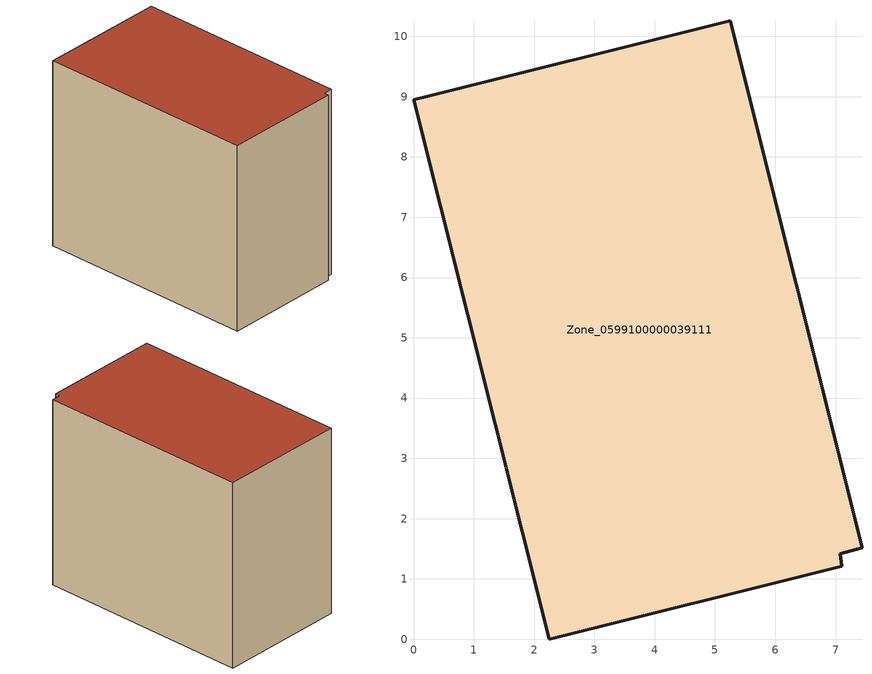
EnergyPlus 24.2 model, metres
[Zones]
Zone_0599100000039111
 floor ground (C_G): 7.44,1.52 7.08,1.42 7.1,1.21 2.25,0 0,8.95 5.25,10.26 z0
 wall outside (C_F): 7.44,1.52 5.25,10.26 0,8.95 2.25,0 7.1,1.21 7.08,1.42 7.44,1.52 z0:7.95
 roof outside (C_R): 7.08,1.42 7.44,1.52 5.25,10.26 0,8.95 2.25,0 7.1,1.21 z7.95
[BUILDING]
Pand.0599100000039111: North Axis=0; Terrain=City; Loads Convergence Tolerance Value=0.04; Temperature Convergence Tolerance Value=0.4; Solar Distribution=FullExterior; Maximum Number of Warmup Days=25; Minimum Number of Warmup Days=1
[Site:Location]
Rotterdam.The.Hague.AP_ZH_NLD Design_Conditions: Latitude=51.96; Longitude=4.45; Time Zone=1; Elevation=-4.5
[SITE:GROUNDTEMPERATURE:BUILDINGSURFACE]
18, 18, 18, 18, 18, 18, 18, 18, 18, 18, 18, 18
[MATERIAL] Thermal Absorptance=0.9; Solar Absorptance=0.7; Visible Absorptance=0.7
Name | Roughness | Thickness | Conductivity | Density | Specific Heat
G.TI.1975-1991 | MediumSmooth | 0.15 | 0.288461 | 540 | 1210
F.TI.1975-1991 | Rough | 0.3 | 0.230769 | 1920 | 840
R.TI.1975-1991 | MediumRough | 0.2 | 0.153846 | 1500 | 1000
[CONSTRUCTION]
C_G: G.TI.1975-1991
C_F: F.TI.1975-1991
C_R: R.TI.1975-1991
[ZONE]
Zone_0599100000039111: Type=1; Multiplier=1; Ceiling Height=Autocalculate; Volume=Autocalculate; Floor Area=autocalculate; Part of Total Floor Area=Yes
[ZONEINFILTRATION:DESIGNFLOWRATE]
Infil_Zone_0599100000039111: Zone or ZoneList or Space or SpaceList=Zone_0599100000039111; Schedule=AlwaysOn; Design Flow Rate Calculation Method=Flow/Area; Flow Rate per Floor Area=0.003; Constant Term Coefficient=1; Temperature Term Coefficient=0; Velocity Term Coefficient=0; Velocity Squared Term Coefficient=0
[HVACTEMPLATE:ZONE:IDEALLOADSAIRSYSTEM]
Zone_0599100000039111: Maximum Heating Supply Air Temperature=50; Minimum Cooling Supply Air Temperature=13; Maximum Heating Supply Air Humidity Ratio=0.0156; Minimum Cooling Supply Air Humidity Ratio=0.0077; Heating Limit=NoLimit; Cooling Limit=NoLimit; Dehumidification Control Type=ConstantSensibleHeatRatio; Cooling Sensible Heat Ratio=0.7; Dehumidification Setpoint=60; Humidification Control Type=None; Humidification Setpoint=30; Outdoor Air Method=None; Outdoor Air Flow Rate per Person=0.00944; Outdoor Air Flow Rate per Zone Floor Area=0; Outdoor Air Flow Rate per Zone=0; Demand Controlled Ventilation Type=None; Outdoor Air Economizer Type=NoEconomizer; Heat Recovery Type=None; Sensible Heat Recovery Effectiveness=0.7; Latent Heat Recovery Effectiveness=0.65
[ZONECONTROL:THERMOSTAT]
ThermostatControl_Zone_0599100000039111: Zone or ZoneList=Zone_0599100000039111; Control Type Schedule=DualSetpointControlType; Control 1=Thermostat_Zone_0599100000039111; Temperature Difference Between Cutout And Setpoint=0
[THERMOSTATSETPOINT:DUALSETPOINT]
Thermostat_Zone_0599100000039111: Heating Setpoint Temperature Schedule=HeatingSetpoint_Zone_0599100000039111; Cooling Setpoint Temperature Schedule=CoolingSetpoint_Zone_0599100000039111
[SCHEDULE:COMPACT]
HeatingSetpoint_Zone_0599100000039111: Through: 12/31, For: AllDays, Until: 24:00, 21
CoolingSetpoint_Zone_0599100000039111: Through: 12/31, For: AllDays, Until: 24:00, 24
DualSetpointControlType: Through: 12/31, For: AllDays, Until: 24:00, 4
AlwaysOn: Through: 12/31, For: AllDays, Until: 24:00, 1
